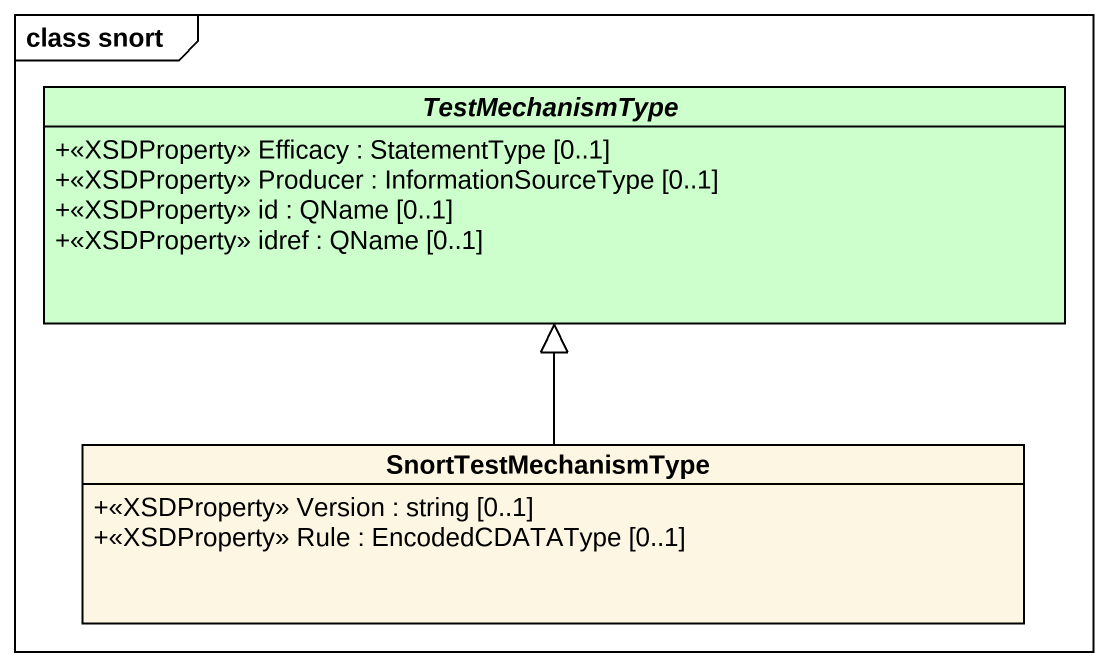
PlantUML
@startuml
mainframe class snort
hide circle
hide empty members
skinparam classAttributeIconSize 0
abstract class TestMechanismType #CCFFCC {
  +<<XSDProperty>> Efficacy : StatementType [0..1]
  +<<XSDProperty>> Producer : InformationSourceType [0..1]
  +<<XSDProperty>> id : QName [0..1]
  +<<XSDProperty>> idref : QName [0..1]
}
class SnortTestMechanismType {
  +<<XSDProperty>> Version : string [0..1]
  +<<XSDProperty>> Rule : EncodedCDATAType [0..1]
}
SnortTestMechanismType -up-|> TestMechanismType
@enduml
